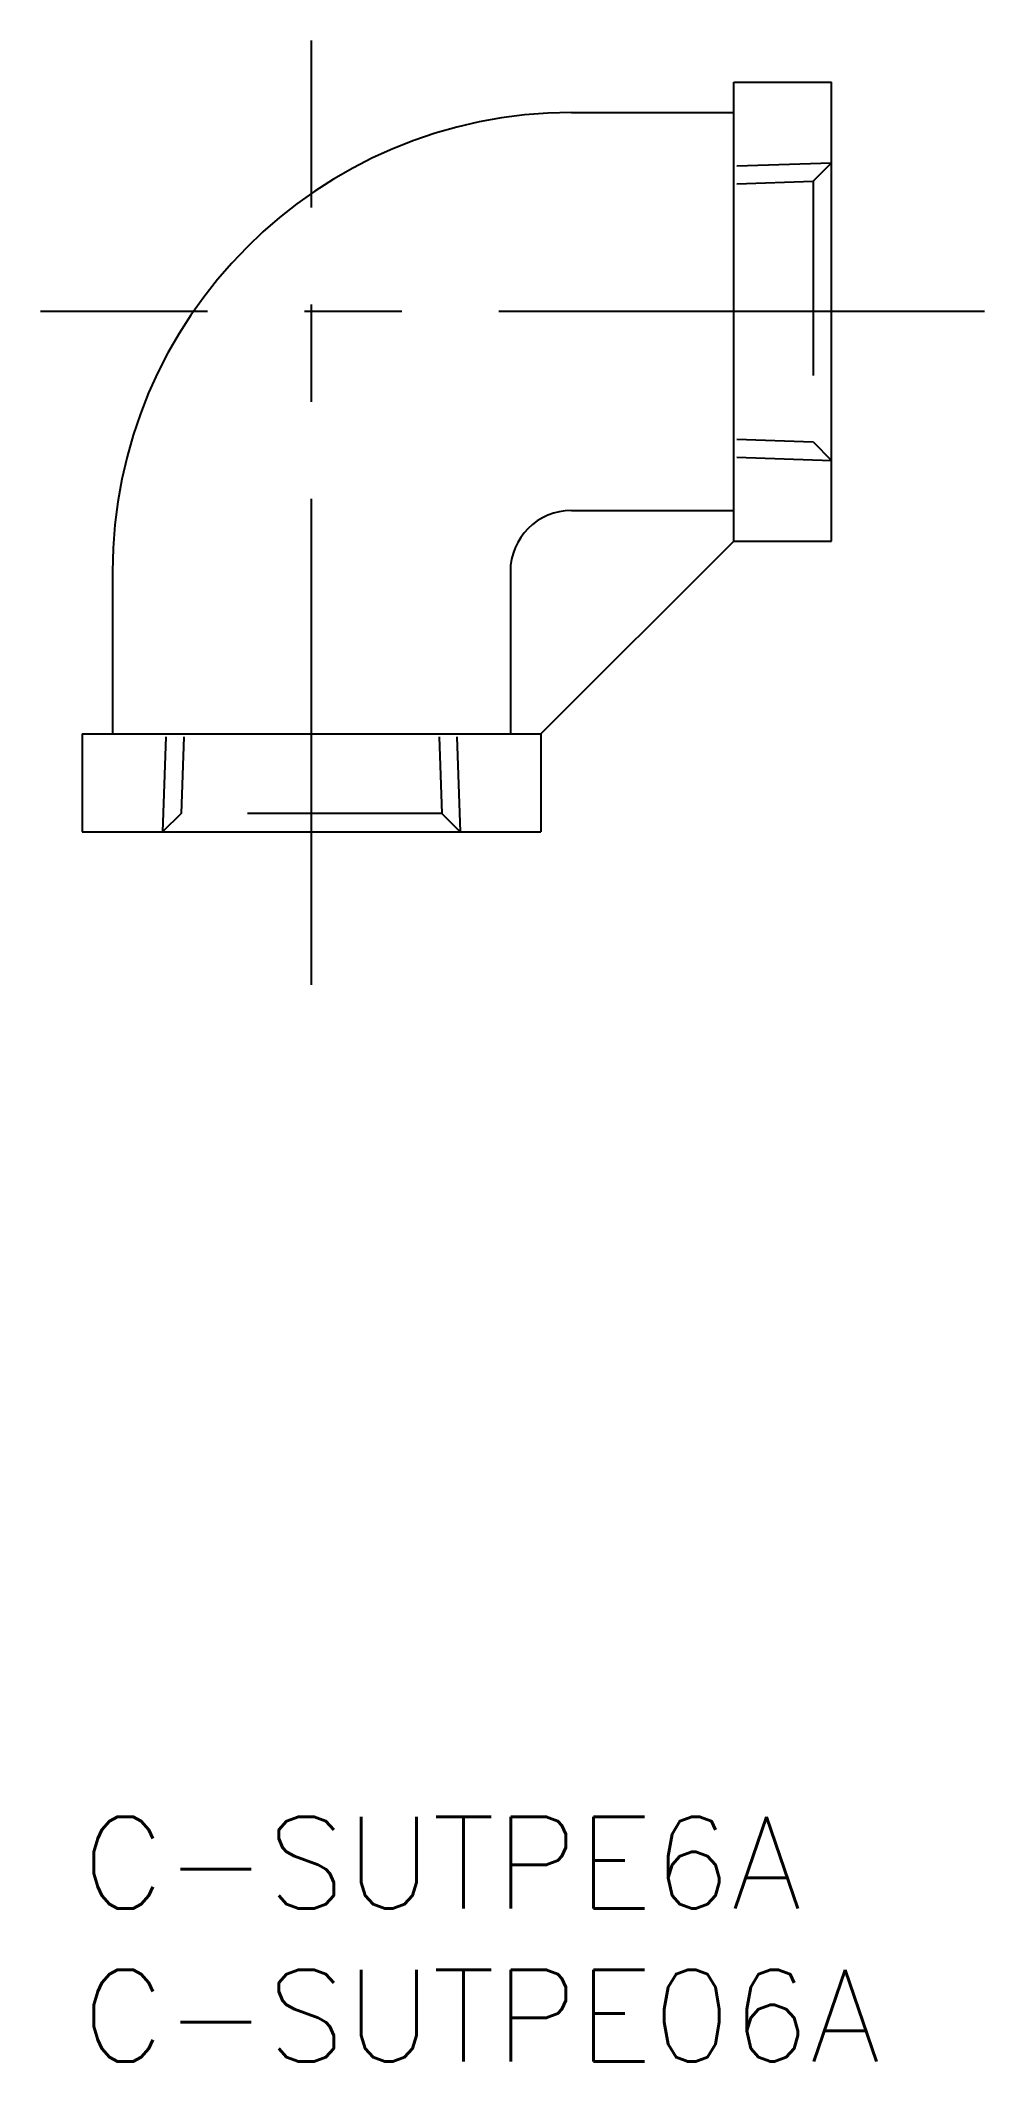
# Model space of a CAD drawing. Extents: x -1.4 to 29.5, y -8 to 58.
import ezdxf

# ---------------------------------------------------------------- set-up
doc = ezdxf.new("R2010")
doc.units = 0
doc.header["$LTSCALE"] = 0.5
doc.linetypes.add('CENTER', pattern=[50.8, 31.75, -6.35, 6.35, -6.35])
doc.linetypes.add('DASHED', pattern=[19.05, 12.7, -6.35])
doc.layers.get('0').update_dxf_attribs({"linetype": 'CONTINUOUS'})
doc.layers.add('CENTER', color=1, linetype='CENTER')
doc.styles.get("Standard").update_dxf_attribs({"font": 'txt.shx', "height": 3, "bigfont": 'bigfont.shx'})

# ---------------------------------------------------------------- blocks, each defined once
blk = doc.blocks.new('*U12')
at = {"color": 7, "linetype": 'CONTINUOUS'}
blk.add_text('C-SUTPE6A', height=3, dxfattribs=at).set_placement((0, -3))
blk = doc.blocks.new('*U13')
at = {"color": 7, "linetype": 'CONTINUOUS'}
blk.add_text('C-SUTPE06A', height=3, dxfattribs=at).set_placement((0, -8))

msp = doc.modelspace()

# ---------------------------------------------------------------- linework, layer by layer
at = {"color": 7, "linetype": 'CONTINUOUS'}
for p, q in [((21.3, 56.688), (24.5, 56.688)), ((21.3, 41.688), (21.3, 56.688)), ((24.5, 41.688), (24.5, 56.688)), ((16, 55.688), (21.3, 55.688)), ((16, 42.688), (21.3, 42.688)), ((15, 35.388), (21.3, 41.688)), ((21.3, 41.688), (24.5, 41.688)), ((1, 40.688), (1, 35.388)), ((14, 40.688), (14, 35.388)), ((0, 35.388), (15, 35.388)), ((0, 35.388), (0, 32.188)), ((15, 35.388), (15, 32.188)), ((0, 32.188), (15, 32.188))]:
    msp.add_line(p, q, dxfattribs=at)
at = {"color": 3, "linetype": 'DASHED'}
for p, q in [((21.4, 53.944), (24.5, 54.052)), ((23.898, 53.45), (24.5, 54.052)), ((21.4, 53.363), (23.898, 53.45)), ((23.898, 53.45), (23.898, 44.926)), ((21.4, 45.013), (23.898, 44.926)), ((23.898, 44.926), (24.5, 44.324)), ((21.4, 44.432), (24.5, 44.324)), ((2.744, 35.288), (2.636, 32.188)), ((3.325, 35.288), (3.238, 32.79)), ((11.675, 35.288), (11.762, 32.79)), ((12.256, 35.288), (12.364, 32.188)), ((3.238, 32.79), (2.636, 32.188)), ((11.762, 32.79), (3.238, 32.79)), ((11.762, 32.79), (12.364, 32.188))]:
    msp.add_line(p, q, dxfattribs=at)
at = {"color": 7, "linetype": 'CONTINUOUS'}
for radius in [15, 2]:
    msp.add_arc((16, 40.688), radius, 90, 180, dxfattribs=at)
at = {"layer": 'CENTER', "color": 1, "linetype": 'CENTER'}
for p, q in [((7.5, 27.188), (7.5, 58.047)), ((29.5, 49.188), (-1.359, 49.188)), ((26.5, 49.188), (15.229, 49.188))]:
    msp.add_line(p, q, dxfattribs=at)

# ---------------------------------------------------------------- block references
at = {"color": 7, "linetype": 'CONTINUOUS'}
for name in ['*U12', '*U13']:
    msp.add_blockref(name, (0, 0), dxfattribs=at)

doc.saveas('drawing.dxf')
